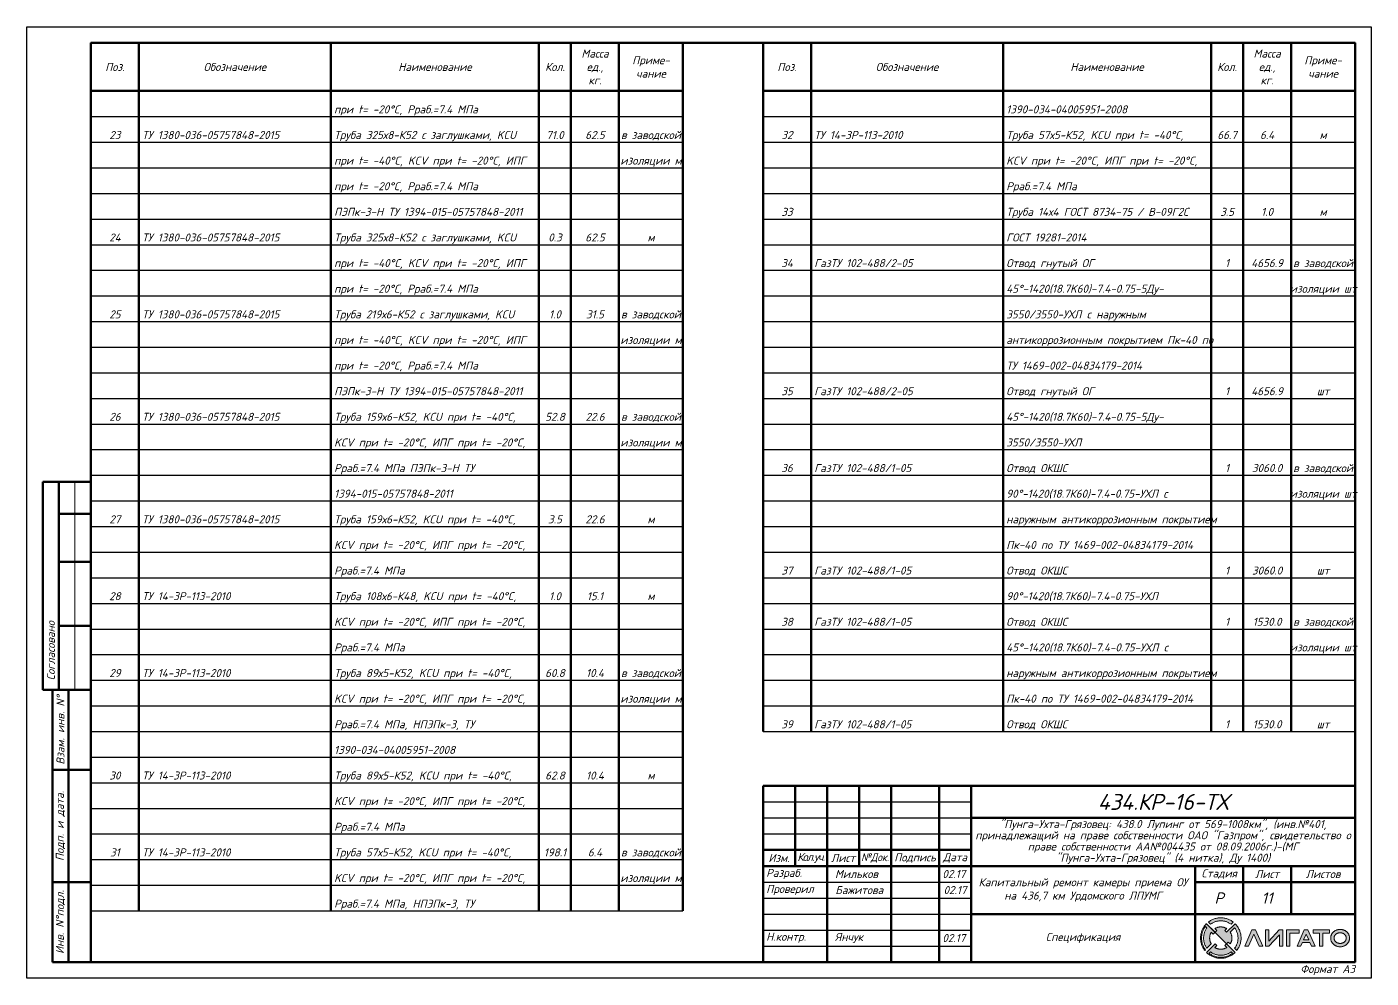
# Model space of a CAD drawing. Header units: millimetres. Extents: x 0 to 2570, y 0 to 297.
# Drawn here: x 860 to 1280, y 0 to 297 of the extents above; entities that cross this region are included whole.
import ezdxf
from ezdxf.enums import TextEntityAlignment as Align

# ---------------------------------------------------------------- set-up
doc = ezdxf.new("R2010")
doc.units = ezdxf.units.MM
for name, color, linetype, lineweight in [('Frame_0.6', 7, 'Continuous', 60), ('text 2.5', 7, 'Continuous', 18), ('ПЛЧ_Детали', 7, 'Continuous', 30), ('ПЛЧ_Текст', 7, 'Continuous', 25)]:
    doc.layers.add(name, color=color, linetype=linetype, lineweight=lineweight)
doc.layers.add('ПЛЧ_Штамп', color=7, linetype='Continuous')
doc.layers.add('Рамка', color=7, linetype='Continuous')
doc.styles.add('ISOCPEUR', font='isocpeur.ttf', dxfattribs={"oblique": 15})
doc.styles.add('ISOCPEUR_2.5', font='isocpeur.ttf', dxfattribs={"oblique": 15, "height": 2.5})

# ---------------------------------------------------------------- blocks, each defined once
blk = doc.blocks.new('Лигато штамп')
at = {"true_color": 0x000000}
h = blk.add_hatch(color=18, dxfattribs=at)
h.dxf.hatch_style = 1
h.paths.add_polyline_path([(-169, 42), (-166, 52), (-158, 73), (-148, 92), (-117, 62), (-89, 89), (-224, 224), (-227, 220), (-231, 217), (-234, 213), (-237, 209), (-240, 206), (-244, 202), (-247, 197), (-258, 184), (-265, 172), (-272, 161), (-279, 150), (-285, 138), (-290, 126), (-295, 114), (-300, 102), (-303, 89), (-307, 77), (-310, 64), (-312, 51), (-314, 39), (-315, 26), (-316, 13), (-316, 0), (-316, -13), (-315, -26), (-314, -38), (-312, -51), (-310, -64), (-307, -77), (-303, -89), (-300, -101), (-295, -114), (-290, -126), (-285, -138), (-279, -149), (-272, -161), (-265, -172), (-258, -183), (-250, -194), (-238, -183), (-249, -169), (-263, -146), (-274, -123), (-286, -93), (-295, -58), (-300, -22), (-301, 15), (-297, 51), (-288, 86), (-276, 120), (-264, 145), (-250, 167), (-238, 183), (-216, 160), (-222, 152), (-228, 142), (-234, 133), (-239, 123), (-244, 114), (-248, 104), (-252, 94), (-256, 84), (-259, 73), (-261, 63), (-264, 53), (-265, 42), (-267, 32), (-268, 21), (-269, 11), (-269, 0), (-269, -10), (-268, -21), (-267, -32), (-265, -42), (-264, -53), (-261, -63), (-259, -73), (-256, -84), (-252, -94), (-248, -104), (-244, -114), (-239, -123), (-234, -133), (-228, -142), (-222, -151), (-216, -160), (-148, -92), (-158, -73), (-168, -46), (-171, -30), (-173, -19), (-174, 2), (-172, 28)])
at = {"true_color": 0x961e14}
h = blk.add_hatch(color=24, dxfattribs=at)
h.dxf.hatch_style = 1
h.paths.add_polyline_path([(-26, 315), (-39, 314), (-51, 312), (-64, 310), (-77, 307), (-89, 304), (-101, 300), (-114, 295), (-126, 290), (-138, 285), (-149, 279), (-161, 272), (-172, 265), (-183, 258), (-194, 250), (-160, 216), (-147, 226), (-122, 240), (-94, 253), (-63, 262), (-32, 268), (0, 269), (32, 268), (59, 263), (85, 256), (108, 247), (128, 237), (147, 226), (160, 216), (194, 250), (184, 258), (172, 265), (161, 272), (150, 279), (138, 285), (126, 290), (114, 295), (102, 300), (89, 304), (77, 307), (64, 310), (51, 312), (39, 314), (26, 315), (13, 316), (0, 316), (-13, 316)])
h = blk.add_hatch(color=24, dxfattribs=at)
h.dxf.hatch_style = 1
h.paths.add_polyline_path([(172, 24), (171, 30), (170, 36), (169, 42), (167, 48), (166, 53), (164, 59), (162, 65), (159, 70), (157, 76), (154, 82), (151, 87), (148, 92), (216, 160), (225, 148), (240, 123), (253, 92), (262, 63), (268, 32), (269, 0), (267, -32), (262, -64), (255, -87), (244, -114), (228, -144), (216, -160), (250, -194), (258, -182), (267, -170), (274, -158), (281, -145), (287, -132), (293, -119), (298, -106), (303, -93), (306, -79), (310, -65), (312, -51), (314, -38), (316, -24), (316, -9), (316, 5), (316, 18), (315, 32), (313, 46), (311, 60), (308, 74), (304, 88), (300, 101), (295, 115), (290, 128), (284, 141), (277, 153), (270, 166), (262, 178), (253, 190), (244, 202), (234, 213), (224, 224), (90, 90), (62, 117), (92, 148), (87, 151), (82, 154), (76, 157), (70, 159), (65, 162), (59, 164), (53, 166), (48, 168), (42, 169), (36, 170), (30, 171), (24, 172), (18, 173), (12, 174), (6, 174), (0, 174), (-6, 174), (-12, 174), (-18, 173), (-24, 172), (-30, 171), (-36, 170), (-42, 169), (-47, 168), (-53, 166), (-59, 164), (-65, 162), (-70, 159), (-76, 157), (-81, 154), (-87, 151), (-92, 148), (-62, 117), (-89, 89), (89, -89), (117, -62), (148, -92), (151, -87), (154, -81), (157, -76), (159, -70), (162, -65), (164, -59), (166, -53), (167, -47), (169, -42), (170, -36), (171, -30), (172, -24), (173, -18), (174, -12), (174, -6), (174, 0), (174, 6), (174, 12), (173, 18)])
at = {"true_color": 0x000000}
h = blk.add_hatch(color=18, dxfattribs=at)
h.dxf.hatch_style = 1
h.paths.add_polyline_path([(374, -127), (431, -127), (516, 63), (600, -127), (657, -127), (544, 126), (487, 126)])
h = blk.add_hatch(color=18, dxfattribs=at)
h.dxf.hatch_style = 1
h.paths.add_polyline_path([(753, 126), (701, 126), (701, -127), (753, -127), (915, 48), (915, -127), (967, -127), (967, 126), (914, 126), (753, -48)])
h.paths.add_polyline_path([(1029, -127), (1081, -127), (1081, 74), (1222, 74), (1222, 126), (1210, 126), (1198, 126), (1186, 126), (1174, 126), (1162, 126), (1150, 126), (1138, 126), (1125, 126), (1113, 126), (1101, 126), (1089, 126), (1077, 126), (1065, 126), (1053, 126), (1029, 126)])
h.paths.add_polyline_path([(1191, -127), (1247, -127), (1274, -68), (1391, -68), (1417, -127), (1474, -127), (1361, 126), (1304, 126)])
h.paths.add_polyline_path([(1292, -27), (1332, 63), (1373, -27)], flags=16)
h.paths.add_polyline_path([(1596, 74), (1697, 74), (1697, 126), (1681, 126), (1665, 126), (1649, 126), (1633, 126), (1617, 126), (1602, 126), (1586, 126), (1570, 126), (1554, 126), (1538, 126), (1522, 126), (1506, 126), (1490, 126), (1475, 126), (1443, 126), (1443, 74), (1544, 74), (1544, -127), (1596, -127)])
h.paths.add_polyline_path([(1717, 0), (1717, -7), (1718, -14), (1719, -21), (1720, -28), (1721, -34), (1723, -41), (1726, -47), (1728, -53), (1731, -59), (1735, -65), (1738, -71), (1742, -76), (1746, -82), (1751, -87), (1755, -92), (1760, -97), (1765, -101), (1771, -105), (1776, -109), (1782, -113), (1788, -117), (1794, -120), (1800, -123), (1807, -126), (1814, -128), (1821, -130), (1828, -132), (1835, -134), (1842, -135), (1850, -136), (1857, -136), (1865, -136), (1872, -136), (1880, -136), (1887, -135), (1894, -134), (1901, -132), (1909, -130), (1915, -128), (1922, -126), (1929, -123), (1935, -120), (1941, -117), (1947, -113), (1953, -109), (1959, -105), (1964, -101), (1969, -97), (1974, -92), (1979, -87), (1983, -82), (1987, -76), (1991, -71), (1994, -65), (1998, -59), (2001, -53), (2003, -47), (2006, -41), (2008, -34), (2009, -28), (2011, -21), (2012, -14), (2012, -7), (2012, 0), (2012, 7), (2012, 14), (2011, 20), (2009, 27), (2008, 34), (2006, 40), (2003, 46), (2001, 53), (1998, 59), (1994, 64), (1991, 70), (1987, 76), (1983, 81), (1979, 86), (1974, 91), (1969, 96), (1964, 100), (1959, 104), (1953, 109), (1947, 112), (1941, 116), (1935, 119), (1929, 122), (1922, 125), (1915, 127), (1909, 130), (1901, 131), (1894, 133), (1887, 134), (1880, 135), (1872, 135), (1865, 136), (1857, 135), (1850, 135), (1842, 134), (1835, 133), (1828, 131), (1821, 130), (1814, 127), (1807, 125), (1800, 122), (1794, 119), (1788, 116), (1782, 112), (1776, 109), (1771, 104), (1765, 100), (1760, 96), (1755, 91), (1751, 86), (1746, 81), (1742, 76), (1738, 70), (1735, 64), (1731, 59), (1728, 53), (1726, 46), (1723, 40), (1721, 34), (1720, 27), (1719, 20), (1718, 14), (1717, 7)])
h.paths.add_polyline_path([(1770, 12), (1772, 23), (1781, 42), (1795, 58), (1814, 71), (1840, 81), (1864, 83), (1889, 81), (1915, 72), (1938, 55), (1953, 33), (1961, 10), (1960, -16), (1951, -37), (1938, -56), (1916, -72), (1889, -82), (1864, -84), (1844, -82), (1823, -76), (1804, -65), (1785, -49), (1772, -26), (1770, -13), (1768, 0)], flags=16)
at = {"true_color": 0x004673}
h = blk.add_hatch(color=156, dxfattribs=at)
h.dxf.hatch_style = 1
h.paths.add_polyline_path([(24, -172), (16, -173), (2, -174), (-9, -174), (-21, -173), (-30, -171), (-36, -170), (-42, -169), (-50, -167), (-62, -163), (-70, -159), (-79, -155), (-92, -148), (-62, -117), (-89, -89), (-224, -224), (-220, -227), (-217, -231), (-209, -237), (-206, -240), (-202, -244), (-198, -247), (-194, -250), (-194, -250), (-183, -258), (-172, -265), (-161, -272), (-149, -279), (-138, -285), (-126, -290), (-114, -295), (-101, -300), (-89, -303), (-77, -307), (-64, -310), (-51, -312), (-38, -314), (-26, -315), (-13, -316), (0, -316), (13, -316), (26, -315), (39, -314), (51, -312), (64, -310), (77, -307), (89, -303), (102, -300), (114, -295), (126, -290), (138, -285), (150, -279), (161, -272), (172, -265), (184, -258), (197, -247), (202, -244), (206, -240), (209, -237), (213, -234), (220, -227), (224, -224), (89, -89), (62, -117), (92, -148), (85, -152), (72, -158), (62, -163), (51, -167), (36, -170)])
h.paths.add_polyline_path([(63, -261), (73, -259), (84, -256), (94, -252), (104, -248), (114, -244), (123, -239), (133, -234), (142, -228), (151, -222), (160, -216), (183, -238), (173, -246), (162, -253), (152, -259), (141, -266), (130, -271), (118, -276), (107, -281), (96, -285), (84, -289), (72, -292), (60, -294), (48, -297), (36, -298), (24, -300), (12, -300), (0, -300), (-12, -300), (-24, -300), (-36, -298), (-48, -297), (-60, -294), (-72, -292), (-84, -289), (-95, -285), (-107, -281), (-118, -276), (-130, -271), (-141, -265), (-152, -259), (-162, -253), (-173, -246), (-183, -238), (-160, -216), (-151, -222), (-142, -228), (-133, -234), (-123, -239), (-114, -244), (-104, -248), (-94, -252), (-84, -256), (-73, -259), (-63, -261), (-53, -264), (-42, -265), (-32, -267), (-21, -268), (-10, -269), (0, -269), (11, -269), (21, -268), (32, -267), (42, -265), (53, -264)], flags=16)
at = {"color": 49, "lineweight": 0}
for points in [[(-216, -160), (-222, -151), (-228, -142), (-234, -133), (-239, -123), (-244, -114), (-248, -104), (-252, -94), (-256, -84), (-259, -73), (-261, -63), (-264, -53), (-265, -42), (-267, -32), (-268, -21), (-269, -10), (-269, 0), (-269, 11), (-268, 21), (-267, 32), (-265, 42), (-264, 53), (-261, 63), (-259, 73), (-256, 84), (-252, 94), (-248, 104), (-244, 114), (-239, 123), (-234, 133), (-228, 142), (-222, 152), (-216, 160), (-238, 183), (-246, 173), (-253, 162), (-259, 152), (-266, 141), (-271, 130), (-276, 118), (-281, 107), (-285, 96), (-289, 84), (-292, 72), (-294, 60), (-297, 48), (-298, 36), (-300, 24), (-300, 12), (-300, 0), (-300, -12), (-300, -24), (-298, -36), (-297, -48), (-294, -60), (-292, -72), (-289, -84), (-285, -95), (-281, -107), (-276, -118), (-271, -130), (-266, -141), (-259, -152), (-253, -162), (-246, -173), (-238, -183), (-250, -194), (-258, -183), (-265, -172), (-272, -161), (-279, -149), (-285, -138), (-290, -126), (-295, -114), (-300, -101), (-303, -89), (-307, -77), (-310, -64), (-312, -51), (-314, -38), (-315, -26), (-316, -13), (-316, 0), (-316, 13), (-315, 26), (-314, 39), (-312, 51), (-310, 64), (-307, 77), (-303, 89), (-300, 102), (-295, 114), (-290, 126), (-285, 138), (-279, 150), (-272, 161), (-265, 172), (-258, 184), (-250, 194), (-250, 194), (-247, 198), (-244, 202), (-240, 206), (-237, 209), (-234, 213), (-231, 217), (-227, 220), (-224, 224), (-89, 90), (-117, 62), (-148, 92), (-151, 87), (-154, 82), (-156, 76), (-159, 70), (-161, 65), (-164, 59), (-166, 53), (-167, 48), (-169, 42), (-170, 36), (-171, 30), (-172, 24), (-173, 18), (-173, 12), (-174, 6), (-174, 0), (-174, -6), (-173, -12), (-173, -18), (-172, -24), (-171, -30), (-170, -36), (-169, -42), (-167, -47), (-166, -53), (-164, -59), (-161, -65), (-159, -70), (-156, -76), (-154, -81), (-151, -87), (-148, -92), (-216, -160)], [(544, 126), (657, -127), (600, -127), (516, 63), (431, -127), (374, -127), (487, 126), (544, 126)], [(701, 126), (701, -127), (753, -127), (915, 48), (915, -127), (967, -127), (967, 126), (914, 126), (753, -48), (753, 126), (701, 126)], [(1222, 74), (1222, 126), (1210, 126), (1198, 126), (1186, 126), (1174, 126), (1162, 126), (1150, 126), (1138, 126), (1125, 126), (1113, 126), (1101, 126), (1089, 126), (1077, 126), (1065, 126), (1053, 126), (1041, 126), (1029, 126), (1029, -127), (1081, -127), (1081, 74), (1222, 74)], [(1274, -68), (1391, -68), (1417, -127), (1474, -127), (1361, 126), (1304, 126), (1191, -127), (1247, -127), (1274, -68)], [(1373, -27), (1292, -27), (1332, 63), (1373, -27)], [(1443, 126), (1443, 74), (1544, 74), (1544, -127), (1596, -127), (1596, 74), (1697, 74), (1697, 126), (1681, 126), (1665, 126), (1649, 126), (1633, 126), (1617, 126), (1602, 126), (1586, 126), (1570, 126), (1554, 126), (1538, 126), (1522, 126), (1506, 126), (1490, 126), (1475, 126), (1459, 126), (1443, 126)], [(1865, -136), (1857, -136), (1850, -136), (1842, -135), (1835, -134), (1828, -132), (1821, -130), (1814, -128), (1807, -126), (1800, -123), (1794, -120), (1788, -117), (1782, -113), (1776, -109), (1771, -105), (1765, -101), (1760, -97), (1755, -92), (1751, -87), (1746, -82), (1742, -76), (1738, -71), (1735, -65), (1731, -59), (1728, -53), (1726, -47), (1723, -41), (1721, -34), (1720, -28), (1719, -21), (1718, -14), (1717, -7), (1717, 0), (1717, 7), (1718, 14), (1719, 20), (1720, 27), (1721, 34), (1723, 40), (1726, 46), (1728, 53), (1731, 59), (1735, 64), (1738, 70), (1742, 76), (1746, 81), (1751, 86), (1755, 91), (1760, 96), (1765, 100), (1771, 104), (1776, 109), (1782, 112), (1788, 116), (1794, 119), (1800, 122), (1807, 125), (1814, 127), (1821, 130), (1828, 131), (1835, 133), (1842, 134), (1850, 135), (1857, 135), (1865, 136), (1872, 135), (1880, 135), (1887, 134), (1894, 133), (1901, 131), (1909, 130), (1915, 127), (1922, 125), (1929, 122), (1935, 119), (1941, 116), (1947, 112), (1953, 109), (1959, 104), (1964, 100), (1969, 96), (1974, 91), (1979, 86), (1983, 81), (1987, 76), (1991, 70), (1994, 64), (1998, 59), (2001, 53), (2003, 46), (2006, 40), (2008, 34), (2009, 27), (2011, 20), (2012, 14), (2012, 7), (2012, 0), (2012, -7), (2012, -14), (2011, -21), (2009, -28), (2008, -34), (2006, -41), (2003, -47), (2001, -53), (1998, -59), (1994, -65), (1991, -71), (1987, -76), (1983, -82), (1979, -87), (1974, -92), (1969, -97), (1964, -101), (1959, -105), (1953, -109), (1947, -113), (1941, -117), (1935, -120), (1929, -123), (1922, -126), (1915, -128), (1909, -130), (1901, -132), (1894, -134), (1887, -135), (1880, -136), (1872, -136), (1865, -136)], [(1865, -84), (1860, -84), (1855, -83), (1850, -83), (1845, -82), (1841, -81), (1836, -80), (1832, -79), (1827, -77), (1823, -76), (1819, -74), (1815, -72), (1811, -70), (1807, -67), (1804, -65), (1800, -62), (1797, -59), (1794, -56), (1791, -54), (1788, -50), (1785, -47), (1783, -44), (1780, -40), (1778, -37), (1776, -33), (1775, -29), (1773, -25), (1772, -21), (1771, -17), (1770, -13), (1769, -9), (1769, -5), (1769, 0), (1769, 4), (1769, 8), (1770, 12), (1771, 16), (1772, 20), (1773, 24), (1775, 28), (1776, 32), (1778, 36), (1780, 39), (1783, 43), (1785, 46), (1788, 49), (1791, 53), (1794, 56), (1797, 59), (1800, 61), (1804, 64), (1807, 67), (1811, 69), (1815, 71), (1819, 73), (1823, 75), (1827, 76), (1832, 78), (1836, 79), (1841, 80), (1845, 81), (1850, 82), (1855, 83), (1860, 83), (1865, 83), (1869, 83), (1874, 83), (1879, 82), (1884, 81), (1889, 80), (1893, 79), (1898, 78), (1902, 76), (1906, 75), (1910, 73), (1914, 71), (1918, 69), (1922, 67), (1925, 64), (1929, 61), (1932, 59), (1935, 56), (1938, 53), (1941, 49), (1944, 46), (1946, 43), (1949, 39), (1951, 36), (1953, 32), (1954, 28), (1956, 24), (1957, 20), (1958, 16), (1959, 12), (1960, 8), (1960, 4), (1960, 0), (1960, -5), (1960, -9), (1959, -13), (1958, -17), (1957, -21), (1956, -25), (1954, -29), (1953, -33), (1951, -37), (1949, -40), (1946, -44), (1944, -47), (1941, -50), (1938, -54), (1935, -56), (1932, -59), (1929, -62), (1925, -65), (1922, -67), (1918, -70), (1914, -72), (1910, -74), (1906, -76), (1902, -77), (1898, -79), (1893, -80), (1889, -81), (1884, -82), (1879, -83), (1874, -83), (1869, -84), (1865, -84)]]:
    blk.add_lwpolyline(points, close=True, dxfattribs=at)
at = {"color": 22, "lineweight": 0}
for points in [[(224, 224), (234, 213), (244, 202), (253, 190), (262, 178), (270, 166), (277, 153), (284, 141), (290, 128), (295, 115), (300, 101), (304, 88), (308, 74), (311, 60), (313, 46), (315, 32), (316, 18), (316, 5), (316, -9), (316, -24), (314, -38), (312, -51), (310, -65), (306, -79), (303, -93), (298, -106), (293, -119), (287, -132), (281, -145), (274, -158), (267, -170), (258, -182), (250, -194), (216, -160), (222, -151), (228, -142), (234, -133), (239, -123), (244, -114), (248, -104), (252, -94), (256, -84), (259, -73), (262, -63), (264, -53), (266, -42), (267, -32), (268, -21), (269, -10), (269, 0), (269, 11), (268, 21), (267, 32), (266, 42), (264, 53), (262, 63), (259, 73), (256, 84), (252, 94), (248, 104), (244, 114), (239, 123), (234, 133), (228, 142), (222, 152), (216, 160), (148, 92), (151, 87), (154, 82), (157, 76), (159, 70), (162, 65), (164, 59), (166, 53), (167, 48), (169, 42), (170, 36), (171, 30), (172, 24), (173, 18), (174, 12), (174, 6), (174, 0), (174, -6), (174, -12), (173, -18), (172, -24), (171, -30), (170, -36), (169, -42), (167, -47), (166, -53), (164, -59), (162, -65), (159, -70), (157, -76), (154, -81), (151, -87), (148, -92), (117, -62), (90, -89), (224, -224), (-224, 224), (-89, 90), (-62, 117), (-92, 148), (-87, 151), (-81, 154), (-76, 157), (-70, 159), (-65, 162), (-59, 164), (-53, 166), (-47, 168), (-42, 169), (-36, 170), (-30, 171), (-24, 172), (-18, 173), (-12, 174), (-6, 174), (0, 174), (6, 174), (12, 174), (18, 173), (24, 172), (30, 171), (36, 170), (42, 169), (48, 168), (53, 166), (59, 164), (65, 162), (70, 159), (76, 157), (82, 154), (87, 151), (92, 148), (62, 117), (90, 90), (224, 224)], [(-194, 250), (-183, 258), (-172, 265), (-161, 272), (-149, 279), (-138, 285), (-126, 290), (-114, 295), (-101, 300), (-89, 304), (-77, 307), (-64, 310), (-51, 312), (-39, 314), (-26, 315), (-13, 316), (0, 316), (13, 316), (26, 315), (39, 314), (51, 312), (64, 310), (77, 307), (89, 304), (102, 300), (114, 295), (126, 290), (138, 285), (150, 279), (161, 272), (172, 265), (184, 258), (194, 250), (160, 216), (151, 222), (142, 228), (133, 234), (123, 239), (114, 244), (104, 248), (94, 252), (84, 256), (73, 259), (63, 262), (53, 264), (42, 266), (32, 267), (21, 268), (11, 269), (0, 269), (-10, 269), (-21, 268), (-32, 267), (-42, 266), (-53, 264), (-63, 262), (-73, 259), (-84, 256), (-94, 252), (-104, 248), (-114, 244), (-123, 239), (-133, 234), (-142, 228), (-151, 222), (-160, 216), (-194, 250), (-194, 250)]]:
    blk.add_lwpolyline(points, close=True, dxfattribs=at)
at = {"color": 152, "lineweight": 0}
for points in [[(194, -250), (184, -258), (172, -265), (161, -272), (150, -279), (138, -285), (126, -290), (114, -295), (102, -300), (89, -303), (77, -307), (64, -310), (51, -312), (39, -314), (26, -315), (13, -316), (0, -316), (-13, -316), (-26, -315), (-38, -314), (-51, -312), (-64, -310), (-77, -307), (-89, -303), (-101, -300), (-114, -295), (-126, -290), (-138, -285), (-149, -279), (-161, -272), (-172, -265), (-183, -258), (-194, -250), (-194, -250), (-198, -247), (-202, -244), (-206, -240), (-209, -237), (-213, -234), (-217, -231), (-220, -227), (-224, -224), (-89, -89), (-62, -117), (-92, -148), (-87, -151), (-81, -154), (-76, -156), (-70, -159), (-65, -161), (-59, -164), (-53, -166), (-47, -167), (-42, -169), (-36, -170), (-30, -171), (-24, -172), (-18, -173), (-12, -173), (-6, -174), (0, -174), (6, -174), (12, -173), (18, -173), (24, -172), (30, -171), (36, -170), (42, -169), (48, -167), (53, -166), (59, -164), (65, -161), (70, -159), (76, -156), (82, -154), (87, -151), (92, -148), (62, -117), (90, -89), (224, -224), (220, -227), (217, -231), (213, -234), (209, -237), (206, -240), (202, -244), (198, -247), (194, -250), (194, -250)], [(-183, -238), (-173, -246), (-162, -253), (-152, -259), (-141, -265), (-130, -271), (-118, -276), (-107, -281), (-95, -285), (-84, -289), (-72, -292), (-60, -294), (-48, -297), (-36, -298), (-24, -300), (-12, -300), (0, -300), (12, -300), (24, -300), (36, -298), (48, -297), (60, -294), (72, -292), (84, -289), (96, -285), (107, -281), (118, -276), (130, -271), (141, -266), (152, -259), (162, -253), (173, -246), (183, -238), (160, -216), (151, -222), (142, -228), (133, -234), (123, -239), (114, -244), (104, -248), (94, -252), (84, -256), (73, -259), (63, -261), (53, -264), (42, -265), (32, -267), (21, -268), (11, -269), (0, -269), (-10, -269), (-21, -268), (-32, -267), (-42, -265), (-53, -264), (-63, -261), (-73, -259), (-84, -256), (-94, -252), (-104, -248), (-114, -244), (-123, -239), (-133, -234), (-142, -228), (-151, -222), (-160, -216), (-183, -238)]]:
    blk.add_lwpolyline(points, close=True, dxfattribs=at)
blk = doc.blocks.new('Даты')
at = {"layer": 'ПЛЧ_Текст', "lineweight": 18, "style": 'ISOCPEUR', "oblique": 15}
for p in [(1.04, -3.75), (1.04, -23.75)]:
    blk.add_text('02.17', height=2.5, dxfattribs=at).set_placement(p)
at = {"layer": 'ПЛЧ_Текст', "lineweight": 18, "insert": (5, -7.5), "char_height": 2.5, "width": 10, "attachment_point": 5, "style": 'ISOCPEUR'}
blk.add_mtext('02.17', dxfattribs=at)
blk = doc.blocks.new('A3_forma_s')
at = {"lineweight": 50}
for p, q in [((20, 292), (205, 292)), ((20, 292), (20, 29)), ((35, 292), (35, 21)), ((95, 292), (95, 21)), ((160, 292), (160, 21)), ((170, 292), (170, 21)), ((185, 292), (185, 21)), ((205, 292), (205, 21)), ((230, 292), (415, 292)), ((230, 292), (230, 77)), ((245, 292), (245, 77)), ((305, 292), (305, 77)), ((370, 292), (370, 77)), ((380, 292), (380, 77)), ((395, 292), (395, 77)), ((415, 292), (415, 93)), ((20, 277), (205, 277)), ((230, 277), (415, 277)), ((5, 155), (20, 155)), ((5, 90), (5, 155)), ((10, 90), (10, 155)), ((20, 145), (10, 145)), ((20, 130), (10, 130)), ((20, 110), (10, 110)), ((20, 90), (5, 90)), ((8, 5), (8, 90)), ((13, 5), (13, 90)), ((20, 65), (8, 65)), ((20, 30), (8, 30)), ((20, 5), (8, 5))]:
    blk.add_line(p, q, dxfattribs=at)
for p, q in [((20, 269), (205, 269)), ((230, 269), (415, 269)), ((20, 261), (205, 261)), ((230, 261), (415, 261)), ((20, 253), (205, 253)), ((230, 253), (415, 253)), ((20, 245), (205, 245)), ((230, 245), (415, 245)), ((20, 237), (205, 237)), ((230, 237), (415, 237)), ((20, 229), (205, 229)), ((230, 229), (415, 229)), ((20, 221), (205, 221)), ((230, 221), (415, 221)), ((20, 213), (205, 213)), ((230, 213), (415, 213)), ((20, 205), (205, 205)), ((230, 205), (415, 205)), ((20, 197), (205, 197)), ((230, 197), (415, 197)), ((20, 189), (205, 189)), ((230, 189), (415, 189)), ((20, 181), (205, 181)), ((230, 181), (415, 181)), ((20, 173), (205, 173)), ((230, 173), (415, 173)), ((20, 165), (205, 165)), ((230, 165), (415, 165)), ((20, 157), (205, 157)), ((230, 157), (415, 157)), ((20, 149), (205, 149)), ((230, 149), (415, 149)), ((20, 141), (205, 141)), ((230, 141), (415, 141)), ((20, 133), (205, 133)), ((230, 133), (415, 133)), ((20, 125), (205, 125)), ((230, 125), (415, 125)), ((20, 117), (205, 117)), ((230, 117), (415, 117)), ((20, 109), (205, 109)), ((230, 109), (415, 109)), ((20, 101), (205, 101)), ((230, 101), (415, 101)), ((20, 93), (205, 93)), ((230, 93), (415, 93)), ((20, 85), (205, 85)), ((230, 85), (415, 85)), ((20, 77), (205, 77)), ((230, 77), (415, 77)), ((20, 69), (205, 69)), ((20, 61), (205, 61)), ((20, 53), (205, 53)), ((20, 45), (205, 45)), ((20, 37), (205, 37)), ((20, 29), (205, 29)), ((20, 21), (205, 21))]:
    blk.add_line(p, q)
at = {"lineweight": 15}
blk.add_line((15, 90), (15, 155), dxfattribs=at)
blk.add_lwpolyline([(0, 0), (0, 297), (420, 297), (420, 0)], close=True)
at = {"layer": 'Frame_0.6', "lineweight": 50}
blk.add_lwpolyline([(20, 5), (20, 292), (415, 292), (415, 5)], close=True, dxfattribs=at)
at = {"layer": 'ПЛЧ_Штамп', "lineweight": 50}
for p, q in [((240, 60), (240, 35)), ((250, 60), (250, 5)), ((260, 60), (260, 35)), ((270, 60), (270, 5)), ((285, 60), (285, 5)), ((295, 60), (295, 5)), ((295, 50), (415, 50)), ((230, 40), (295, 40)), ((230, 35), (295, 35)), ((295, 35), (415, 35)), ((365, 35), (365, 5)), ((380, 35), (380, 20)), ((395, 35), (395, 20)), ((365, 30), (415, 30)), ((295, 20), (415, 20))]:
    blk.add_line(p, q, dxfattribs=at)
at = {"layer": 'ПЛЧ_Штамп'}
for p, q in [((230, 55), (295, 55)), ((230, 50), (295, 50)), ((230, 45), (295, 45)), ((230, 30), (295, 30)), ((230, 25), (295, 25)), ((230, 20), (295, 20)), ((230, 15), (295, 15)), ((230, 10), (295, 10))]:
    blk.add_line(p, q, dxfattribs=at)
at = {"layer": 'ПЛЧ_Штамп', "lineweight": 50}
blk.add_lwpolyline([(230, 60), (415, 60), (415, 5), (230, 5)], close=True, dxfattribs=at)
blk.add_lwpolyline([(230, 60), (415, 60), (415, 5), (230, 5)], close=True, dxfattribs=at)
at = {"layer": 'Рамка', "lineweight": 35}
blk.add_line((205, 292), (20, 292), dxfattribs=at)
at = {"layer": 'ПЛЧ_Детали'}
blk.add_blockref('Даты', (285, 35), dxfattribs=at)
at = {"layer": 'ПЛЧ_Текст', "xscale": 0.02, "yscale": 0.02, "zscale": 0.02}
blk.add_blockref('Лигато штамп', (373.03, 12.5), dxfattribs=at)
at = {"char_height": 2.5, "attachment_point": 5, "style": 'ISOCPEUR_2.5'}
for s, insert, width in [('Масса\\Pед.,\\Pкг.', (177.5, 284.5), 12), ('Масса\\Pед.,\\Pкг.', (387.5, 284.5), 12), ('Поз.', (27.5, 284.5), 12), ('Обозначение', (65, 284.5), 57), ('Наименование', (127.5, 284.5), 62), ('Кол.', (165, 284.5), 7), ('Приме-\\Pчание', (195, 284.5), 17), ('Поз.', (237.5, 284.5), 12), ('Обозначение', (275, 284.5), 57), ('Наименование', (337.5, 284.5), 62), ('Кол.', (375, 284.5), 7), ('Приме-\\Pчание', (405, 284.5), 17)]:
    blk.add_mtext(s, dxfattribs=dict(at, insert=insert, width=width))
at = {"lineweight": 18, "char_height": 2.5, "rotation": 90, "style": 'ISOCPEUR_2.5'}
for s, insert, width, attachment_point in [('Согласовано', (7.5, 93), 62, 4), ('Взам. инв. N°', (10.5, 77.5), 25, 5), ('Подп. и дата.', (10.5, 47.5), 35, 5), ('Инв. N°подл.', (10.5, 17.5), 25, 5)]:
    blk.add_mtext(s, dxfattribs=dict(at, insert=insert, width=width, attachment_point=attachment_point))
at = {"layer": 'text 2.5', "lineweight": 18, "insert": (415, 2.5), "char_height": 2.5, "width": 28.0944, "attachment_point": 6, "style": 'ISOCPEUR_2.5'}
blk.add_mtext('Формат А3', dxfattribs=at)
at = {"layer": 'ПЛЧ_Текст', "color": 1, "lineweight": 35, "insert": (355, 55), "char_height": 5, "width": 120, "attachment_point": 5, "style": 'ISOCPEUR'}
blk.add_mtext('{\\C256;434.КР-16-ТХ}', dxfattribs=at)
at = {"layer": 'ПЛЧ_Текст', "color": 1, "lineweight": 18, "insert": (355, 42.5), "char_height": 2.5, "width": 120, "attachment_point": 5, "line_spacing_factor": 0.84, "style": 'ISOCPEUR'}
blk.add_mtext('{\\C256;"Пунга-Ухта-Грязовец: 438.0 Лупинг от 569-1008км", (инв.№401, принадлежащий на праве собственности ОАО "Газпром", свидетельство о праве собственности АА№004435 от 08.09.2006г.)-(МГ "Пунга-Ухта-Грязовец" (4 нитка), Ду 1400)}', dxfattribs=at)
at = {"layer": 'ПЛЧ_Текст', "lineweight": 18, "char_height": 2.5, "style": 'ISOCPEUR'}
for s, insert, width, attachment_point in [('{\\W0.9;№Док.}', (265, 37.5), 10, 5), ('Подпись', (277.5, 37.5), 15, 5), ('Дата', (290, 37.5), 10, 5), ('\\pl1;Разраб.', (230, 32.5), 20, 4), ('\\pi2.49,l0.01,t0;Мильков', (250, 32.5), 20, 4), ('Cтадия', (372.5, 32.5), 15, 5), ('Лист', (387.5, 32.5), 15, 5), ('Листов', (405, 32.5), 20, 5), ('\\pl1;Проверил', (230, 27.5), 20, 4), ('\\pi1; Бажитова', (250, 27.5), 20, 4), ('\\pl1;Н.контр.', (230, 12.59), 20, 4), ('\\pi2.49,l0.01;Янчук', (250, 12.5), 20, 4), ('Спецификация', (330, 12.5), 70, 5)]:
    blk.add_mtext(s, dxfattribs=dict(at, insert=insert, width=width, attachment_point=attachment_point))
at = {"layer": 'ПЛЧ_Текст', "lineweight": 25, "attachment_point": 5, "style": 'ISOCPEUR'}
for s, insert, char_height, width in [('Капитальный ремонт камеры приема ОУ на 436,7 км Урдомского ЛПУМГ', (330, 27.5), 2.5, 70), ('Р', (372.5, 25), 3.5, 15), ('11', (387.5, 25), 3.5, 15)]:
    blk.add_mtext(s, dxfattribs=dict(at, insert=insert, char_height=char_height, width=width))
at = {"layer": 'ПЛЧ_Штамп', "lineweight": 18, "char_height": 2.5, "width": 10, "attachment_point": 5, "style": 'ISOCPEUR'}
for s, insert in [('{\\Q15;Изм.}', (235, 37.5)), ('{\\T0.8;Кол.уч.}', (245, 37.5)), ('Лист', (255, 37.5))]:
    blk.add_mtext(s, dxfattribs=dict(at, insert=insert))

msp = doc.modelspace()

# ---------------------------------------------------------------- block references
msp.add_blockref('A3_forma_s', (860, 0))

# ---------------------------------------------------------------- texts
at = {"style": 'ISOCPEUR', "oblique": 15}
for s, p in [('при t= -20°C, Рраб.=7.4 МПа', (956, 270)), ('1390-034-04005951-2008', (1166, 270)), ('ТУ 1380-036-05757848-2015', (896, 262)), ('Труба 325х8-К52 с заглушками, KCU', (956, 262)), ('ТУ 14-3Р-113-2010', (1106, 262)), ('Труба 57х5-К52, KCU при t= -40°C,', (1166, 262)), ('при t= -40°C, KCV при t= -20°C, ИПГ', (956, 254)), ('KCV при t= -20°C, ИПГ при t= -20°C,', (1166, 254)), ('при t= -20°C, Рраб.=7.4 МПа', (956, 246)), ('Рраб.=7.4 МПа', (1166, 246)), ('ПЭПк-3-Н ТУ 1394-015-05757848-2011', (956, 238)), ('Труба 14х4 ГОСТ 8734-75 / В-09Г2С', (1166, 238)), ('ТУ 1380-036-05757848-2015', (896, 230)), ('Труба 325х8-К52 с заглушками, KCU', (956, 230)), ('ГОСТ 19281-2014', (1166, 230)), ('при t= -40°C, KCV при t= -20°C, ИПГ', (956, 222)), ('ГазТУ 102-488/2-05', (1106, 222)), ('Отвод гнутый ОГ', (1166, 222)), ('при t= -20°C, Рраб.=7.4 МПа', (956, 214)), ('45°-1420(18.7K60)-7.4-0.75-5Ду-', (1166, 214)), ('ТУ 1380-036-05757848-2015', (896, 206)), ('Труба 219х6-К52 с заглушками, KCU', (956, 206)), ('3550/3550-УХЛ c наружным', (1166, 206)), ('при t= -40°C, KCV при t= -20°C, ИПГ', (956, 198)), ('антикоррозионным покрытием Пк-40 по', (1166, 198)), ('при t= -20°C, Рраб.=7.4 МПа', (956, 190)), ('ТУ 1469-002-04834179-2014', (1166, 190)), ('ПЭПк-3-Н ТУ 1394-015-05757848-2011', (956, 182)), ('ГазТУ 102-488/2-05', (1106, 182)), ('Отвод гнутый ОГ', (1166, 182)), ('ТУ 1380-036-05757848-2015', (896, 174)), ('Труба 159х6-К52, KCU при t= -40°C,', (956, 174)), ('45°-1420(18.7K60)-7.4-0.75-5Ду-', (1166, 174)), ('KCV при t= -20°C, ИПГ при t= -20°C,', (956, 166)), ('3550/3550-УХЛ', (1166, 166)), ('Рраб.=7.4 МПа ПЭПк-3-Н ТУ', (956, 158)), ('ГазТУ 102-488/1-05', (1106, 158)), ('Отвод ОКШС', (1166, 158)), ('1394-015-05757848-2011', (956, 150)), ('90°-1420(18.7К60)-7.4-0.75-УХЛ c', (1166, 150)), ('ТУ 1380-036-05757848-2015', (896, 142)), ('Труба 159х6-К52, KCU при t= -40°C,', (956, 142)), ('наружным антикоррозионным покрытием', (1166, 142)), ('KCV при t= -20°C, ИПГ при t= -20°C,', (956, 134)), ('Пк-40 по ТУ 1469-002-04834179-2014', (1166, 134)), ('Рраб.=7.4 МПа', (956, 126)), ('ГазТУ 102-488/1-05', (1106, 126)), ('Отвод ОКШС', (1166, 126)), ('ТУ 14-3Р-113-2010', (896, 118)), ('Труба 108х6-К48, KCU при t= -40°C,', (956, 118)), ('90°-1420(18.7К60)-7.4-0.75-УХЛ', (1166, 118)), ('KCV при t= -20°C, ИПГ при t= -20°C,', (956, 110)), ('ГазТУ 102-488/1-05', (1106, 110)), ('Отвод ОКШС', (1166, 110)), ('Рраб.=7.4 МПа', (956, 102)), ('45°-1420(18.7К60)-7.4-0.75-УХЛ c', (1166, 102)), ('ТУ 14-3Р-113-2010', (896, 94)), ('Труба 89х5-К52, KCU при t= -40°C,', (956, 94)), ('наружным антикоррозионным покрытием', (1166, 94)), ('KCV при t= -20°C, ИПГ при t= -20°C,', (956, 86)), ('Пк-40 по ТУ 1469-002-04834179-2014', (1166, 86)), ('Рраб.=7.4 МПа, НПЭПк-3, ТУ', (956, 78)), ('ГазТУ 102-488/1-05', (1106, 78)), ('Отвод ОКШС', (1166, 78)), ('1390-034-04005951-2008', (956, 70)), ('ТУ 14-3Р-113-2010', (896, 62)), ('Труба 89х5-К52, KCU при t= -40°C,', (956, 62)), ('KCV при t= -20°C, ИПГ при t= -20°C,', (956, 54)), ('Рраб.=7.4 МПа', (956, 46)), ('ТУ 14-3Р-113-2010', (896, 38)), ('Труба 57х5-К52, KCU при t= -40°C,', (956, 38)), ('KCV при t= -20°C, ИПГ при t= -20°C,', (956, 30)), ('Рраб.=7.4 МПа, НПЭПк-3, ТУ', (956, 22))]:
    msp.add_text(s, height=2.5, dxfattribs=at).set_placement(p)
for s, p in [('23', (887.5, 262)), ('71.0', (1025, 262)), ('62.5', (1037.5, 262)), ('в заводской', (1055, 262)), ('32', (1097.5, 262)), ('66.7', (1235, 262)), ('6.4', (1247.5, 262)), ('м', (1265, 262)), ('изоляции м', (1055, 254)), ('33', (1097.5, 238)), ('3.5', (1235, 238)), ('1.0', (1247.5, 238)), ('м', (1265, 238)), ('24', (887.5, 230)), ('0.3', (1025, 230)), ('62.5', (1037.5, 230)), ('м', (1055, 230)), ('34', (1097.5, 222)), ('1', (1235, 222)), ('4656.9', (1247.5, 222)), ('в заводской', (1265, 222)), ('изоляции шт', (1265, 214)), ('25', (887.5, 206)), ('1.0', (1025, 206)), ('31.5', (1037.5, 206)), ('в заводской', (1055, 206)), ('изоляции м', (1055, 198)), ('35', (1097.5, 182)), ('1', (1235, 182)), ('4656.9', (1247.5, 182)), ('шт', (1265, 182)), ('26', (887.5, 174)), ('52.8', (1025, 174)), ('22.6', (1037.5, 174)), ('в заводской', (1055, 174)), ('изоляции м', (1055, 166)), ('36', (1097.5, 158)), ('1', (1235, 158)), ('3060.0', (1247.5, 158)), ('в заводской', (1265, 158)), ('изоляции шт', (1265, 150)), ('27', (887.5, 142)), ('3.5', (1025, 142)), ('22.6', (1037.5, 142)), ('м', (1055, 142)), ('37', (1097.5, 126)), ('1', (1235, 126)), ('3060.0', (1247.5, 126)), ('шт', (1265, 126)), ('28', (887.5, 118)), ('1.0', (1025, 118)), ('15.1', (1037.5, 118)), ('м', (1055, 118)), ('38', (1097.5, 110)), ('1', (1235, 110)), ('1530.0', (1247.5, 110)), ('в заводской', (1265, 110)), ('изоляции шт', (1265, 102)), ('29', (887.5, 94)), ('60.8', (1025, 94)), ('10.4', (1037.5, 94)), ('в заводской', (1055, 94)), ('изоляции м', (1055, 86)), ('39', (1097.5, 78)), ('1', (1235, 78)), ('1530.0', (1247.5, 78)), ('шт', (1265, 78)), ('30', (887.5, 62)), ('62.8', (1025, 62)), ('10.4', (1037.5, 62)), ('м', (1055, 62)), ('31', (887.5, 38)), ('198.1', (1025, 38)), ('6.4', (1037.5, 38)), ('в заводской', (1055, 38)), ('изоляции м', (1055, 30))]:
    msp.add_text(s, height=2.5, dxfattribs=at).set_placement(p, align=Align.CENTER)

doc.saveas('drawing.dxf')
